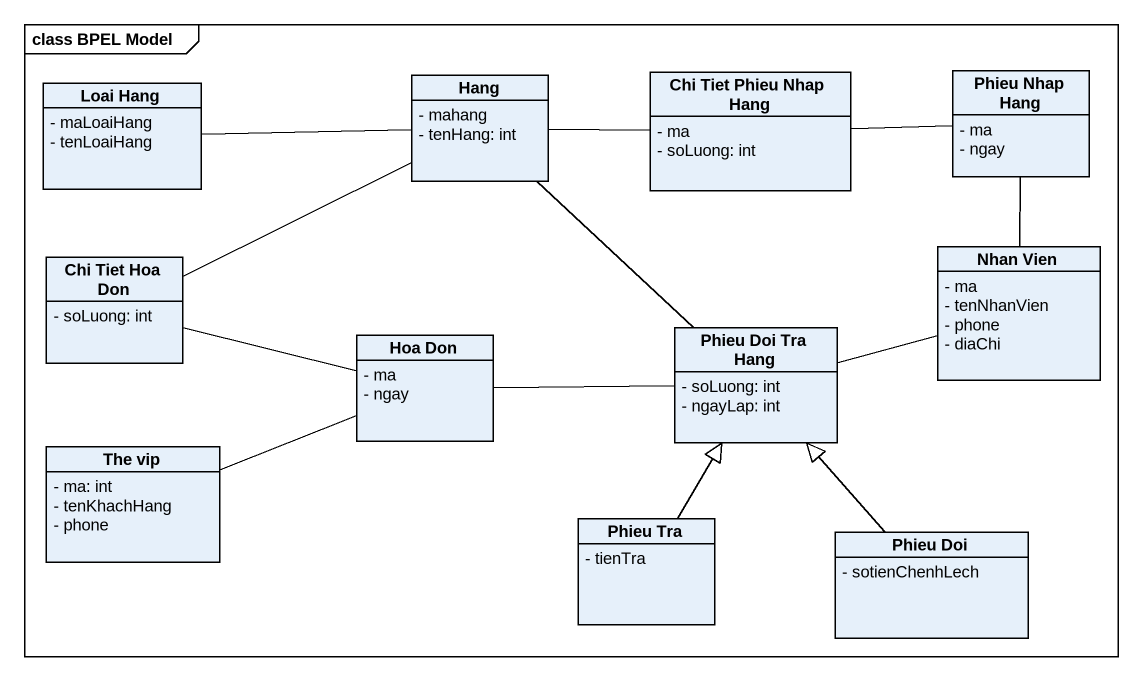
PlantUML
@startuml
mainframe class BPEL Model
hide circle
hide empty members
skinparam classAttributeIconSize 0
class "Loai Hang" as Loai_Hang {
  - maLoaiHang
  - tenLoaiHang
}
class Hang {
  - mahang
  - tenHang: int
}
class "Chi Tiet Phieu Nhap Hang" as Chi_Tiet_Phieu_Nhap_Hang {
  - ma
  - soLuong: int
}
class "Phieu Nhap Hang" as Phieu_Nhap_Hang {
  - ma
  - ngay
}
class "Chi Tiet Hoa Don" as Chi_Tiet_Hoa_Don {
  - soLuong: int
}
class "Nhan Vien" as Nhan_Vien {
  - ma
  - tenNhanVien
  - phone
  - diaChi
}
class "Hoa Don" as Hoa_Don {
  - ma
  - ngay
}
class "Phieu Doi Tra Hang" as Phieu_Doi_Tra_Hang {
  - soLuong: int
  - ngayLap: int
}
class "The vip" as The_vip {
  - ma: int
  - tenKhachHang
  - phone
}
class "Phieu Tra" as Phieu_Tra {
  - tienTra
}
class "Phieu Doi" as Phieu_Doi {
  - sotienChenhLech
}
Loai_Hang -right- Hang
Hang -right- Chi_Tiet_Phieu_Nhap_Hang
Hang -left- Chi_Tiet_Hoa_Don
Hang -- Phieu_Doi_Tra_Hang
Phieu_Nhap_Hang -left- Chi_Tiet_Phieu_Nhap_Hang
Phieu_Nhap_Hang -- Nhan_Vien
Nhan_Vien -left- Phieu_Doi_Tra_Hang
Hoa_Don -left- Chi_Tiet_Hoa_Don
Hoa_Don -right- Phieu_Doi_Tra_Hang
The_vip -right- Hoa_Don
Phieu_Tra -up-|> Phieu_Doi_Tra_Hang
Phieu_Doi -up-|> Phieu_Doi_Tra_Hang
@enduml
